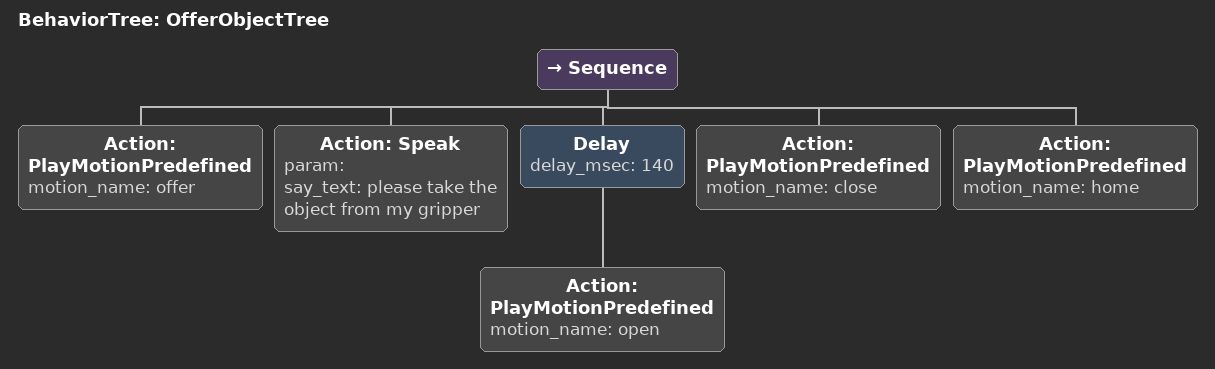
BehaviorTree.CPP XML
<?xml version="1.0"?>
<root main_tree_to_execute="OfferObjectTree">
    <BehaviorTree ID="OfferObjectTree">
        <Sequence>
            <Action ID="PlayMotionPredefined" motion_name="offer"/>
            <Action ID="Speak" param="" say_text="please take the object from my gripper"/>
            <Delay delay_msec="140">
                <Action ID="PlayMotionPredefined" motion_name="open"/>
            </Delay>
            <Action ID="PlayMotionPredefined" motion_name="close"/>
            <Action ID="PlayMotionPredefined" motion_name="home"/>
        </Sequence>
    </BehaviorTree>
</root>
